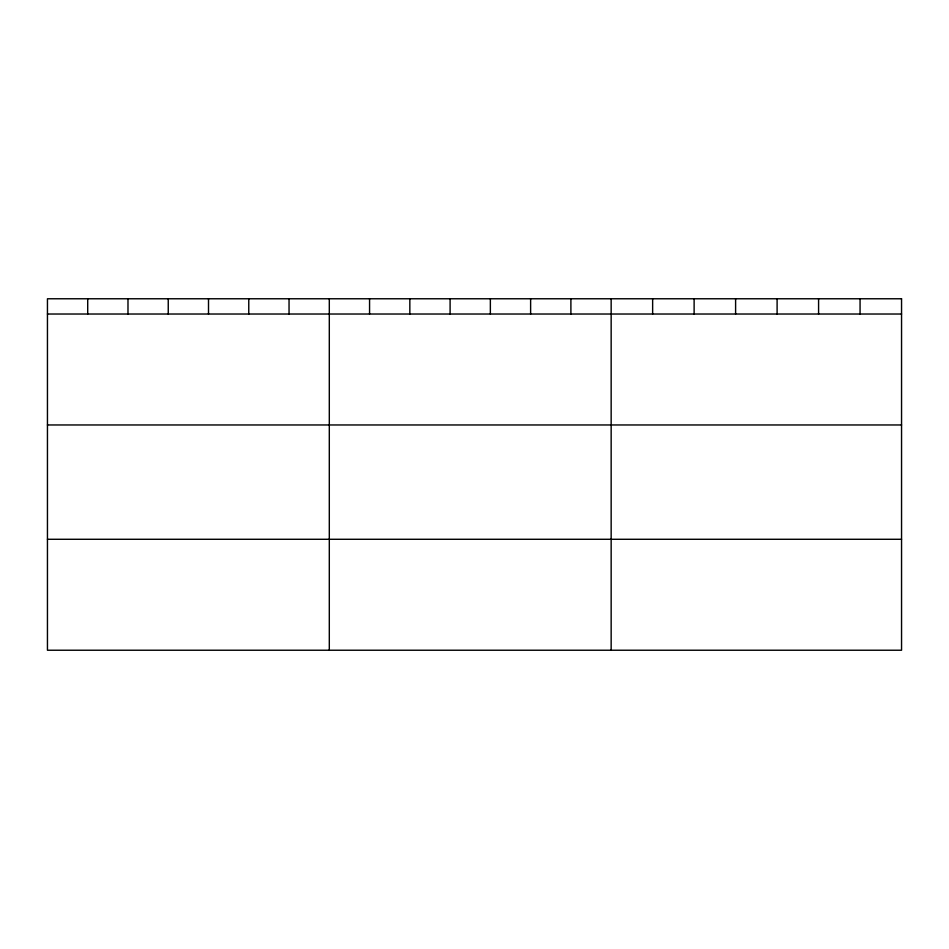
<?xml version="1.0" encoding="UTF-8"?>
<svg xmlns="http://www.w3.org/2000/svg" width="949" height="949" viewBox="0 0 949 949"><rect width="100%" height="100%" fill="white"/><g stroke="black" fill="none" stroke-linecap="round" stroke-linejoin="round"><path stroke-width="1.42" d="M47.45 314.024L901.55 314.024M47.45 424.962L901.55 424.962M47.45 539.281L901.55 539.281M860.067 298.769L860.067 314.024M818.584 298.769L818.584 314.024M777.101 298.769L777.101 314.024M735.605 298.769L735.605 314.024M694.122 298.769L694.122 314.024M652.639 298.769L652.639 314.024M611.156 298.769L611.156 650.231M570.895 298.769L570.895 314.024M530.621 298.769L530.621 314.024M490.36 298.769L490.36 314.024M450.099 298.769L450.099 314.024M409.838 298.769L409.838 314.024M369.564 298.769L369.564 314.024M329.303 298.769L329.303 650.231M289.042 298.769L289.042 314.024M248.768 298.769L248.768 314.024M208.507 298.769L208.507 314.024M168.246 298.769L168.246 314.024M127.985 298.769L127.985 314.024M87.711 298.769L87.711 314.024M901.55 298.769L47.45 298.769L47.45 650.231L901.55 650.231L901.55 298.769"/></g></svg>
